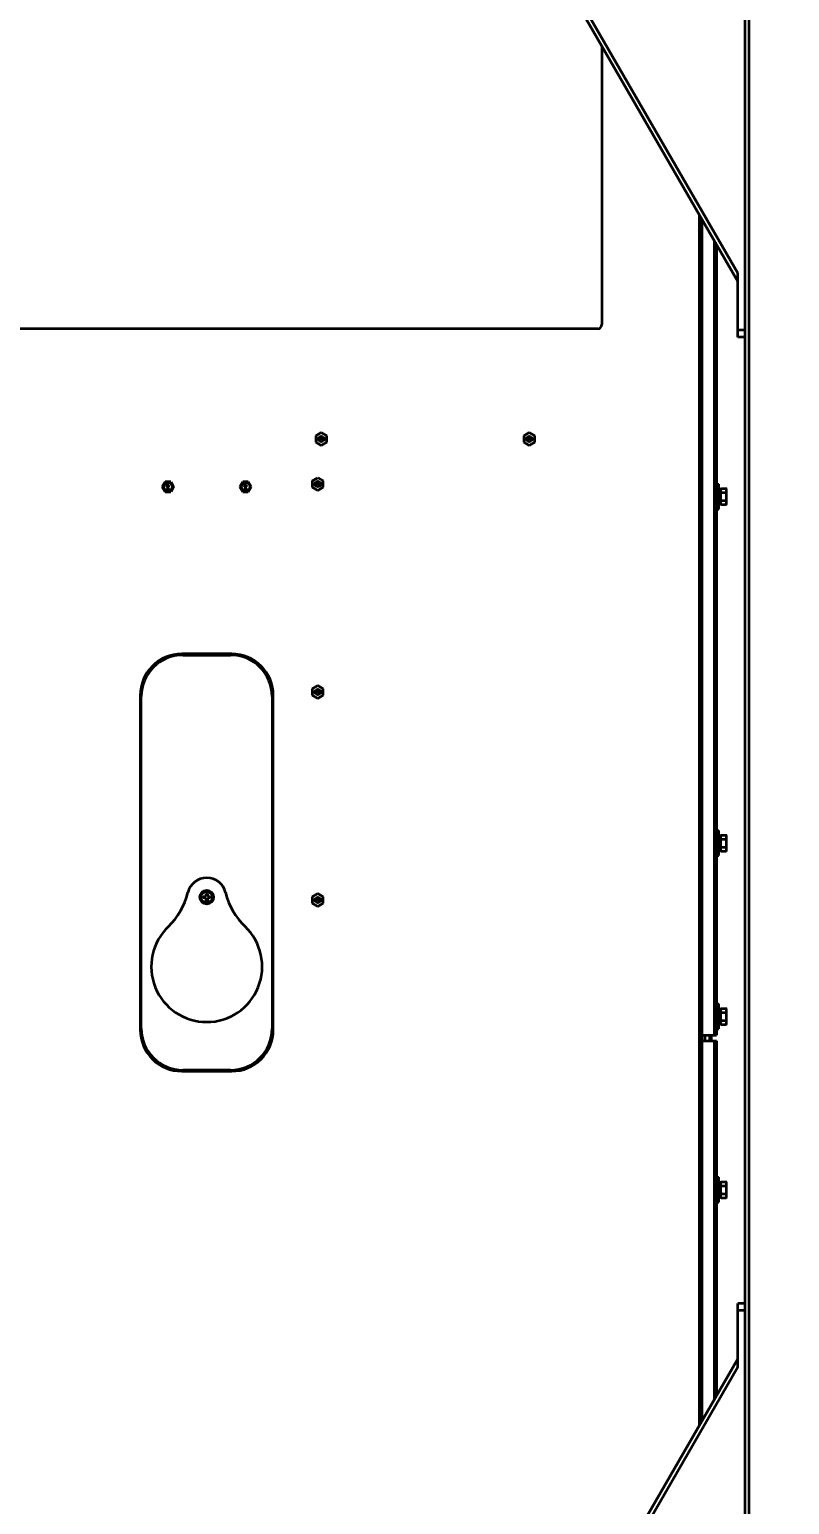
# Model space of a CAD drawing. Header units: millimetres. Extents: x 32496 to 166256, y 3504 to 23939.
# Drawn here: x 151096 to 151645, y 13001 to 14065 of the extents above; entities that cross this region are included whole.
import ezdxf

# ---------------------------------------------------------------- set-up
doc = ezdxf.new("R2010")
doc.units = ezdxf.units.MM
doc.header["$PDSIZE"] = -5
doc.layers.get('0').update_dxf_attribs({"lineweight": 35})
doc.layers.get('Defpoints').update_dxf_attribs({"lineweight": 18})
doc.layers.add('THICK', color=7, linetype='Continuous', lineweight=0)
doc.styles.add('TH_GBDIM', font='仿宋_GB2312.ttf', dxfattribs={"width": 0.8})
doc.dimstyles.new('TH_GBDIM', dxfattribs={"dimscale": 42, "dimtxt": 3, "dimasz": 3, "dimexe": 1.2, "dimexo": 0, "dimgap": 1, "dimtad": 1, "dimdec": 1, "dimdsep": 46, "dimtxsty": 'TH_GBDIM', "dimcen": 2.5, "dimdle": 252, "dimclrd": 4, "dimclre": 4, "dimclrt": 3, "dimadec": 0, "dimazin": 2, "dimtfac": 0.714286, "dimtdec": 1, "dimtmove": 0, "dimatfit": 3, "dimfxl": 1, "dimtolj": 1, "dimarcsym": 0})

# ---------------------------------------------------------------- blocks, each defined once
blk = doc.blocks.new('*D5866')
at = {"layer": 'Defpoints', "color": 0}
for p in [(146504.2, 13263.4), (152827.2, 12081.4), (152827.2, 11822.6)]:
    blk.add_point(p, dxfattribs=at)
at = {"layer": 'THICK', "color": 4, "linetype": 'Continuous', "lineweight": -2}
for p, q in [((146504.2, 13263.4), (146504.2, 11792.6)), ((152827.2, 12081.4), (152827.2, 11792.6)), ((146579.2, 11822.6), (152752.2, 11822.6))]:
    blk.add_line(p, q, dxfattribs=at)
at = {"layer": 'THICK', "color": 4}
for points in [[(146579.2, 11835.1), (146579.2, 11810.1), (146504.2, 11822.6)], [(152752.2, 11810.1), (152752.2, 11835.1), (152827.2, 11822.6)]]:
    blk.add_solid(points, dxfattribs=at)
at = {"layer": 'THICK', "color": 3, "lineweight": -3, "insert": (149665.7, 11885.3), "char_height": 75, "attachment_point": 5, "style": 'TH_GBDIM'}
blk.add_mtext('\\A1;About {\\A1;6323}', dxfattribs=at)
blk = doc.blocks.new('8-1250')
at = {"linetype": 'Continuous'}
for p, q in [((3010.9, -33023.3), (2510.9, -32157.3)), ((3010.9, -33017.3), (2514.3, -32157.3)), ((3018.9, -32152.3), (3018.9, -34671.3)), ((3015.9, -32783.3), (3015.9, -33063.3)), ((2912.9, -32853.6), (2912.9, -33054.3)), ((2983.2, -33848.2), (2983.2, -32975.3)), ((2984.9, -32978.3), (2984.9, -33845.3)), ((2994.2, -33566.8), (2994.2, -32994.4)), ((2995.6, -32996.8), (2995.6, -33175.7)), ((3010.9, -33063.3), (3010.9, -33017.3)), ((2909.9, -33057.3), (2345.9, -33057.3)), ((3015.9, -33058.3), (3010.9, -33058.3)), ((3015.9, -33063.3), (3010.9, -33063.3)), ((3015.9, -33063.3), (3015.9, -33760.3)), ((2706.5, -33134.5), (2710.5, -33132.2)), ((2706.5, -33134.5), (2706.5, -33139.1)), ((2710.5, -33141.4), (2706.5, -33139.1)), ((2708.2, -33136.2), (2709.1, -33136.2)), ((2708.2, -33136.3), (2708.2, -33136.2)), ((2708.9, -33136.3), (2708.2, -33136.3)), ((2708.3, -33136.9), (2708.2, -33137)), ((2708.2, -33137), (2708.2, -33137.1)), ((2708.2, -33137.1), (2708.2, -33137.1)), ((2708.2, -33137.1), (2708.2, -33137.2)), ((2708.2, -33137.2), (2708.3, -33137.3)), ((2708.9, -33136.3), (2708.3, -33136.9)), ((2708.3, -33137.1), (2708.4, -33137)), ((2708.4, -33137.2), (2708.3, -33137.1)), ((2708.3, -33137.1), (2708.3, -33137.1)), ((2708.3, -33137.3), (2708.4, -33137.4)), ((2708.4, -33137), (2709.1, -33136.3)), ((2708.5, -33137.2), (2708.4, -33137.2)), ((2708.4, -33137.4), (2708.6, -33137.4)), ((2708.6, -33137.3), (2708.5, -33137.2)), ((2708.6, -33137.3), (2708.7, -33137.3)), ((2708.7, -33137.4), (2708.6, -33137.4)), ((2708.8, -33137.2), (2708.7, -33137.3)), ((2708.7, -33137.4), (2708.8, -33137.4)), ((2708.9, -33137.2), (2708.8, -33137.2)), ((2708.8, -33137.4), (2708.9, -33137.3)), ((2708.9, -33137.1), (2709.1, -33137.1)), ((2708.9, -33137.1), (2708.9, -33137.2)), ((2708.9, -33137.3), (2709, -33137.2)), ((2709, -33137.2), (2709.1, -33137.1)), ((2709.1, -33136.2), (2709.1, -33136.3)), ((2709.3, -33136.2), (2709.4, -33136.2)), ((2709.3, -33137.4), (2709.3, -33136.2)), ((2709.4, -33137.4), (2709.3, -33137.4)), ((2709.4, -33136.2), (2709.4, -33137.2)), ((2709.6, -33137), (2709.4, -33137.2)), ((2709.4, -33137.4), (2709.6, -33137.2)), ((2709.6, -33137), (2709.6, -33137.2)), ((2709.8, -33136.6), (2709.8, -33136.6)), ((2709.8, -33136.6), (2709.9, -33136.8)), ((2709.9, -33136.8), (2709.8, -33136.6)), ((2709.9, -33136.8), (2709.8, -33137)), ((2709.8, -33137), (2709.9, -33136.9)), ((2709.8, -33137), (2709.8, -33137)), ((2709.9, -33136.6), (2710, -33136.6)), ((2709.9, -33136.8), (2709.9, -33136.6)), ((2709.9, -33137), (2709.9, -33136.9)), ((2710, -33137), (2709.9, -33137)), ((2710.1, -33136.6), (2710, -33136.8)), ((2710, -33136.8), (2710.1, -33136.6)), ((2710, -33136.6), (2710, -33136.8)), ((2710.1, -33137), (2710, -33136.8)), ((2710, -33136.9), (2710.1, -33137)), ((2710, -33136.9), (2710, -33137)), ((2710.1, -33136.6), (2710.1, -33136.6)), ((2710.1, -33137), (2710.1, -33137)), ((2710.3, -33136.5), (2710.6, -33136.5)), ((2710.3, -33136.7), (2710.3, -33136.5)), ((2710.6, -33136.7), (2710.3, -33136.7)), ((2710.5, -33132.2), (2714.5, -33134.5)), ((2714.5, -33139.1), (2710.5, -33141.4)), ((2710.6, -33136.2), (2710.7, -33136.2)), ((2710.6, -33136.5), (2710.6, -33136.2)), ((2710.6, -33137.4), (2710.6, -33136.7)), ((2710.7, -33137.4), (2710.6, -33137.4)), ((2710.7, -33136.2), (2710.7, -33136.5)), ((2710.7, -33136.5), (2711.3, -33136.5)), ((2711.2, -33136.7), (2710.7, -33136.7)), ((2710.7, -33137.4), (2711.3, -33136.7)), ((2711.2, -33136.7), (2710.7, -33137.2)), ((2710.7, -33136.7), (2710.7, -33137.2)), ((2711.3, -33136.5), (2711.3, -33136.7)), ((2711.5, -33136.2), (2711.7, -33136.2)), ((2711.5, -33137.4), (2711.5, -33136.2)), ((2711.8, -33137.4), (2711.5, -33137.4)), ((2712, -33136.2), (2711.7, -33137.1)), ((2711.7, -33136.2), (2711.7, -33137.1)), ((2711.8, -33137.4), (2712.1, -33136.3)), ((2712, -33136.2), (2712.2, -33136.2)), ((2712.1, -33136.3), (2712.5, -33137.4)), ((2712.6, -33137.1), (2712.2, -33136.2)), ((2712.7, -33137.4), (2712.5, -33137.4)), ((2712.6, -33136.2), (2712.7, -33136.2)), ((2712.6, -33137.1), (2712.6, -33136.2)), ((2712.7, -33136.2), (2712.7, -33137.4)), ((2714.5, -33139.1), (2714.5, -33134.5)), ((2856.5, -33134.5), (2860.5, -33132.2)), ((2856.5, -33134.5), (2856.5, -33139.1)), ((2860.5, -33141.4), (2856.5, -33139.1)), ((2858.2, -33136.2), (2859.1, -33136.2)), ((2858.2, -33136.3), (2858.2, -33136.2)), ((2858.9, -33136.3), (2858.2, -33136.3)), ((2858.3, -33136.9), (2858.2, -33137)), ((2858.2, -33137), (2858.2, -33137.1)), ((2858.2, -33137.1), (2858.2, -33137.1)), ((2858.2, -33137.1), (2858.2, -33137.2)), ((2858.2, -33137.2), (2858.3, -33137.3)), ((2858.9, -33136.3), (2858.3, -33136.9)), ((2858.3, -33137.1), (2858.4, -33137)), ((2858.4, -33137.2), (2858.3, -33137.1)), ((2858.3, -33137.1), (2858.3, -33137.1)), ((2858.3, -33137.3), (2858.4, -33137.4)), ((2858.4, -33137), (2859.1, -33136.3)), ((2858.5, -33137.2), (2858.4, -33137.2)), ((2858.4, -33137.4), (2858.6, -33137.4)), ((2858.6, -33137.3), (2858.5, -33137.2)), ((2858.6, -33137.3), (2858.7, -33137.3)), ((2858.7, -33137.4), (2858.6, -33137.4)), ((2858.8, -33137.2), (2858.7, -33137.3)), ((2858.7, -33137.4), (2858.8, -33137.4)), ((2858.9, -33137.2), (2858.8, -33137.2)), ((2858.8, -33137.4), (2858.9, -33137.3)), ((2858.9, -33137.1), (2859.1, -33137.1)), ((2858.9, -33137.1), (2858.9, -33137.2)), ((2858.9, -33137.3), (2859, -33137.2)), ((2859, -33137.2), (2859.1, -33137.1)), ((2859.1, -33136.2), (2859.1, -33136.3)), ((2859.3, -33136.2), (2859.4, -33136.2)), ((2859.3, -33137.4), (2859.3, -33136.2)), ((2859.4, -33137.4), (2859.3, -33137.4)), ((2859.4, -33136.2), (2859.4, -33137.2)), ((2859.6, -33137), (2859.4, -33137.2)), ((2859.4, -33137.4), (2859.6, -33137.2)), ((2859.6, -33137), (2859.6, -33137.2)), ((2859.8, -33136.6), (2859.8, -33136.6)), ((2859.8, -33136.6), (2859.9, -33136.8)), ((2859.9, -33136.8), (2859.8, -33136.6)), ((2859.9, -33136.8), (2859.8, -33137)), ((2859.8, -33137), (2859.9, -33136.9)), ((2859.8, -33137), (2859.8, -33137)), ((2859.9, -33136.6), (2860, -33136.6)), ((2859.9, -33136.8), (2859.9, -33136.6)), ((2859.9, -33137), (2859.9, -33136.9)), ((2860, -33137), (2859.9, -33137)), ((2860.1, -33136.6), (2860, -33136.8)), ((2860, -33136.8), (2860.1, -33136.6)), ((2860, -33136.6), (2860, -33136.8)), ((2860.1, -33137), (2860, -33136.8)), ((2860, -33136.9), (2860.1, -33137)), ((2860, -33136.9), (2860, -33137)), ((2860.1, -33136.6), (2860.1, -33136.6)), ((2860.1, -33137), (2860.1, -33137)), ((2860.3, -33136.5), (2860.6, -33136.5)), ((2860.3, -33136.7), (2860.3, -33136.5)), ((2860.6, -33136.7), (2860.3, -33136.7)), ((2860.5, -33132.2), (2864.5, -33134.5)), ((2864.5, -33139.1), (2860.5, -33141.4)), ((2860.6, -33136.2), (2860.7, -33136.2)), ((2860.6, -33136.5), (2860.6, -33136.2)), ((2860.6, -33137.4), (2860.6, -33136.7)), ((2860.7, -33137.4), (2860.6, -33137.4)), ((2860.7, -33136.2), (2860.7, -33136.5)), ((2860.7, -33136.5), (2861.3, -33136.5)), ((2861.2, -33136.7), (2860.7, -33136.7)), ((2860.7, -33137.4), (2861.3, -33136.7)), ((2861.2, -33136.7), (2860.7, -33137.2)), ((2860.7, -33136.7), (2860.7, -33137.2)), ((2861.3, -33136.5), (2861.3, -33136.7)), ((2861.5, -33136.2), (2861.7, -33136.2)), ((2861.5, -33137.4), (2861.5, -33136.2)), ((2861.8, -33137.4), (2861.5, -33137.4)), ((2862, -33136.2), (2861.7, -33137.1)), ((2861.7, -33136.2), (2861.7, -33137.1)), ((2861.8, -33137.4), (2862.1, -33136.3)), ((2862, -33136.2), (2862.2, -33136.2)), ((2862.1, -33136.3), (2862.5, -33137.4)), ((2862.6, -33137.1), (2862.2, -33136.2)), ((2862.7, -33137.4), (2862.5, -33137.4)), ((2862.6, -33136.2), (2862.7, -33136.2)), ((2862.6, -33137.1), (2862.6, -33136.2)), ((2862.7, -33136.2), (2862.7, -33137.4)), ((2864.5, -33139.1), (2864.5, -33134.5)), ((2595.8, -33171.3), (2597.9, -33167.8)), ((2597.9, -33174.8), (2595.8, -33171.3)), ((2601.9, -33167.8), (2597.9, -33167.8)), ((2599.2, -33169.1), (2600.5, -33169.1)), ((2599.2, -33169.3), (2599.2, -33169.1)), ((2600.2, -33169.3), (2599.2, -33169.3)), ((2600.2, -33169.3), (2599.2, -33169.6)), ((2599.2, -33169.8), (2599.2, -33169.6)), ((2599.2, -33169.8), (2600.2, -33170.2)), ((2599.2, -33170.2), (2600.2, -33170.2)), ((2599.2, -33170.4), (2599.2, -33170.2)), ((2600.5, -33170.4), (2599.2, -33170.4)), ((2599.3, -33170.8), (2599.2, -33170.9)), ((2599.2, -33170.9), (2599.2, -33171)), ((2599.2, -33171.2), (2599.2, -33171)), ((2599.2, -33171.2), (2599.2, -33171.3)), ((2599.2, -33171.3), (2599.3, -33171.4)), ((2599.4, -33170.7), (2599.3, -33170.8)), ((2599.3, -33171.4), (2599.4, -33171.5)), ((2599.4, -33169.7), (2600.5, -33169.3)), ((2600.5, -33170.1), (2599.4, -33169.7)), ((2599.6, -33170.6), (2599.4, -33170.7)), ((2599.4, -33170.8), (2599.5, -33170.8)), ((2599.4, -33170.9), (2599.4, -33170.8)), ((2599.4, -33171), (2599.4, -33170.9)), ((2599.4, -33171), (2599.4, -33171.2)), ((2599.4, -33171.3), (2599.4, -33171.2)), ((2599.4, -33171.4), (2599.4, -33171.3)), ((2599.5, -33171.4), (2599.4, -33171.4)), ((2599.4, -33171.5), (2599.6, -33171.6)), ((2599.5, -33170.8), (2599.6, -33170.8)), ((2599.6, -33171.4), (2599.5, -33171.4)), ((2599.8, -33170.6), (2599.6, -33170.6)), ((2599.7, -33170.8), (2599.6, -33170.8)), ((2599.6, -33171.4), (2599.7, -33171.4)), ((2599.7, -33171.6), (2599.6, -33171.6)), ((2599.7, -33170.8), (2599.8, -33170.8)), ((2599.8, -33171.4), (2599.7, -33171.4)), ((2599.7, -33171.6), (2599.9, -33171.5)), ((2599.8, -33170.6), (2600, -33170.6)), ((2599.8, -33170.8), (2599.8, -33170.8)), ((2599.8, -33170.8), (2599.9, -33170.9)), ((2599.9, -33171.3), (2599.8, -33171.4)), ((2599.8, -33171.4), (2599.8, -33171.4)), ((2600, -33170.7), (2599.9, -33170.7)), ((2600, -33170.9), (2599.9, -33170.7)), ((2599.9, -33170.9), (2599.9, -33171)), ((2599.9, -33171.2), (2599.9, -33171)), ((2599.9, -33171.2), (2599.9, -33171.3)), ((2599.9, -33171.4), (2600, -33171.3)), ((2599.9, -33171.5), (2599.9, -33171.4)), ((2600.2, -33170.6), (2600, -33170.6)), ((2600, -33170.7), (2600.1, -33170.8)), ((2600.1, -33171), (2600, -33170.9)), ((2600, -33171.3), (2600.1, -33171.2)), ((2600.1, -33170.8), (2600.2, -33170.8)), ((2600.1, -33171), (2600.1, -33171.2)), ((2600.3, -33170.7), (2600.2, -33170.6)), ((2600.2, -33170.8), (2600.3, -33170.8)), ((2600.3, -33171.3), (2600.2, -33171.4)), ((2600.2, -33171.5), (2600.2, -33171.4)), ((2600.2, -33171.5), (2600.3, -33171.5)), ((2600.4, -33170.8), (2600.3, -33170.7)), ((2600.3, -33170.8), (2600.4, -33170.9)), ((2600.4, -33171.3), (2600.3, -33171.3)), ((2600.3, -33171.5), (2600.4, -33171.4)), ((2600.5, -33170.9), (2600.4, -33170.8)), ((2600.4, -33170.9), (2600.4, -33171)), ((2600.4, -33171.2), (2600.4, -33171)), ((2600.4, -33171.2), (2600.4, -33171.3)), ((2600.4, -33171.4), (2600.5, -33171.3)), ((2600.5, -33169.1), (2600.5, -33169.3)), ((2600.5, -33170.1), (2600.5, -33170.4)), ((2600.5, -33171), (2600.5, -33170.9)), ((2600.5, -33171), (2600.5, -33171.1)), ((2600.5, -33171.3), (2600.5, -33171.1)), ((2601.9, -33167.8), (2603.9, -33171.3)), ((2603.9, -33171.3), (2601.9, -33174.8)), ((2651.8, -33171.3), (2653.9, -33167.8)), ((2653.9, -33174.8), (2651.8, -33171.3)), ((2657.9, -33167.8), (2653.9, -33167.8)), ((2655.2, -33169.1), (2656.5, -33169.1)), ((2655.2, -33169.3), (2655.2, -33169.1)), ((2656.2, -33169.3), (2655.2, -33169.3)), ((2656.2, -33169.3), (2655.2, -33169.6)), ((2655.2, -33169.8), (2655.2, -33169.6)), ((2655.2, -33169.8), (2656.2, -33170.2)), ((2655.2, -33170.2), (2656.2, -33170.2)), ((2655.2, -33170.4), (2655.2, -33170.2)), ((2656.5, -33170.4), (2655.2, -33170.4)), ((2655.3, -33170.8), (2655.2, -33170.9)), ((2655.2, -33170.9), (2655.2, -33171)), ((2655.2, -33171.2), (2655.2, -33171)), ((2655.2, -33171.2), (2655.2, -33171.3)), ((2655.2, -33171.3), (2655.3, -33171.4)), ((2655.4, -33170.7), (2655.3, -33170.8)), ((2655.3, -33171.4), (2655.4, -33171.5)), ((2655.4, -33169.7), (2656.5, -33169.3)), ((2656.5, -33170.1), (2655.4, -33169.7)), ((2655.6, -33170.6), (2655.4, -33170.7)), ((2655.4, -33170.8), (2655.5, -33170.8)), ((2655.4, -33170.9), (2655.4, -33170.8)), ((2655.4, -33171), (2655.4, -33170.9)), ((2655.4, -33171), (2655.4, -33171.2)), ((2655.4, -33171.3), (2655.4, -33171.2)), ((2655.4, -33171.4), (2655.4, -33171.3)), ((2655.5, -33171.4), (2655.4, -33171.4)), ((2655.4, -33171.5), (2655.6, -33171.6)), ((2655.5, -33170.8), (2655.6, -33170.8)), ((2655.6, -33171.4), (2655.5, -33171.4)), ((2655.8, -33170.6), (2655.6, -33170.6)), ((2655.7, -33170.8), (2655.6, -33170.8)), ((2655.6, -33171.4), (2655.7, -33171.4)), ((2655.7, -33171.6), (2655.6, -33171.6)), ((2655.7, -33170.8), (2655.8, -33170.8)), ((2655.8, -33171.4), (2655.7, -33171.4)), ((2655.7, -33171.6), (2655.9, -33171.5)), ((2655.8, -33170.6), (2656, -33170.6)), ((2655.8, -33170.8), (2655.8, -33170.8)), ((2655.8, -33170.8), (2655.9, -33170.9)), ((2655.9, -33171.3), (2655.8, -33171.4)), ((2655.8, -33171.4), (2655.8, -33171.4)), ((2656, -33170.7), (2655.9, -33170.7)), ((2656, -33170.9), (2655.9, -33170.7)), ((2655.9, -33170.9), (2655.9, -33171)), ((2655.9, -33171.2), (2655.9, -33171)), ((2655.9, -33171.2), (2655.9, -33171.3)), ((2655.9, -33171.4), (2656, -33171.3)), ((2655.9, -33171.5), (2655.9, -33171.4)), ((2656.2, -33170.6), (2656, -33170.6)), ((2656, -33170.7), (2656.1, -33170.8)), ((2656.1, -33171), (2656, -33170.9)), ((2656, -33171.3), (2656.1, -33171.2)), ((2656.1, -33170.8), (2656.2, -33170.8)), ((2656.1, -33171), (2656.1, -33171.2)), ((2656.3, -33170.7), (2656.2, -33170.6)), ((2656.2, -33170.8), (2656.3, -33170.8)), ((2656.3, -33171.3), (2656.2, -33171.4)), ((2656.2, -33171.5), (2656.2, -33171.4)), ((2656.2, -33171.5), (2656.3, -33171.5)), ((2656.4, -33170.8), (2656.3, -33170.7)), ((2656.3, -33170.8), (2656.4, -33170.9)), ((2656.4, -33171.3), (2656.3, -33171.3)), ((2656.3, -33171.5), (2656.4, -33171.4)), ((2656.5, -33170.9), (2656.4, -33170.8)), ((2656.4, -33170.9), (2656.4, -33171)), ((2656.4, -33171.2), (2656.4, -33171)), ((2656.4, -33171.2), (2656.4, -33171.3)), ((2656.4, -33171.4), (2656.5, -33171.3)), ((2656.5, -33169.1), (2656.5, -33169.3)), ((2656.5, -33170.1), (2656.5, -33170.4)), ((2656.5, -33171), (2656.5, -33170.9)), ((2656.5, -33171), (2656.5, -33171.1)), ((2656.5, -33171.3), (2656.5, -33171.1)), ((2657.9, -33167.8), (2659.9, -33171.3)), ((2659.9, -33171.3), (2657.9, -33174.8)), ((2704, -33167), (2708, -33164.7)), ((2704, -33167), (2704, -33171.6)), ((2708, -33173.9), (2704, -33171.6)), ((2705.7, -33168.7), (2706.6, -33168.7)), ((2705.7, -33168.8), (2705.7, -33168.7)), ((2706.4, -33168.8), (2705.7, -33168.8)), ((2705.8, -33169.4), (2705.7, -33169.5)), ((2705.7, -33169.5), (2705.7, -33169.6)), ((2705.7, -33169.6), (2705.7, -33169.6)), ((2705.7, -33169.6), (2705.7, -33169.7)), ((2705.7, -33169.7), (2705.8, -33169.8)), ((2706.4, -33168.8), (2705.8, -33169.4)), ((2705.8, -33169.6), (2705.9, -33169.5)), ((2705.9, -33169.7), (2705.8, -33169.6)), ((2705.8, -33169.6), (2705.8, -33169.6)), ((2705.8, -33169.8), (2705.9, -33169.9)), ((2705.9, -33169.5), (2706.6, -33168.8)), ((2706, -33169.7), (2705.9, -33169.7)), ((2705.9, -33169.9), (2706.1, -33169.9)), ((2706.1, -33169.8), (2706, -33169.7)), ((2706.1, -33169.8), (2706.2, -33169.8)), ((2706.2, -33169.9), (2706.1, -33169.9)), ((2706.3, -33169.7), (2706.2, -33169.8)), ((2706.2, -33169.9), (2706.3, -33169.9)), ((2706.4, -33169.7), (2706.3, -33169.7)), ((2706.3, -33169.9), (2706.4, -33169.8)), ((2706.4, -33169.6), (2706.6, -33169.6)), ((2706.4, -33169.6), (2706.4, -33169.7)), ((2706.4, -33169.8), (2706.5, -33169.7)), ((2706.5, -33169.7), (2706.6, -33169.6)), ((2706.6, -33168.7), (2706.6, -33168.8)), ((2706.8, -33168.7), (2706.9, -33168.7)), ((2706.8, -33169.9), (2706.8, -33168.7)), ((2706.9, -33169.9), (2706.8, -33169.9)), ((2706.9, -33168.7), (2706.9, -33169.7)), ((2707.1, -33169.5), (2706.9, -33169.7)), ((2706.9, -33169.9), (2707.1, -33169.7)), ((2707.1, -33169.5), (2707.1, -33169.7)), ((2707.3, -33169.1), (2707.3, -33169.1)), ((2707.3, -33169.1), (2707.4, -33169.3)), ((2707.4, -33169.3), (2707.3, -33169.1)), ((2707.4, -33169.3), (2707.3, -33169.5)), ((2707.3, -33169.5), (2707.4, -33169.4)), ((2707.3, -33169.5), (2707.3, -33169.5)), ((2707.4, -33169.1), (2707.5, -33169.1)), ((2707.4, -33169.3), (2707.4, -33169.1)), ((2707.4, -33169.5), (2707.4, -33169.4)), ((2707.5, -33169.5), (2707.4, -33169.5)), ((2707.6, -33169.1), (2707.5, -33169.3)), ((2707.5, -33169.3), (2707.6, -33169.1)), ((2707.5, -33169.1), (2707.5, -33169.3)), ((2707.6, -33169.5), (2707.5, -33169.3)), ((2707.5, -33169.4), (2707.6, -33169.5)), ((2707.5, -33169.4), (2707.5, -33169.5)), ((2707.6, -33169.1), (2707.6, -33169.1)), ((2707.6, -33169.5), (2707.6, -33169.5)), ((2707.8, -33169), (2708.1, -33169)), ((2707.8, -33169.2), (2707.8, -33169)), ((2708.1, -33169.2), (2707.8, -33169.2)), ((2708, -33164.7), (2712, -33167)), ((2712, -33171.6), (2708, -33173.9)), ((2708.1, -33168.7), (2708.2, -33168.7)), ((2708.1, -33169), (2708.1, -33168.7)), ((2708.1, -33169.9), (2708.1, -33169.2)), ((2708.2, -33169.9), (2708.1, -33169.9)), ((2708.2, -33168.7), (2708.2, -33169)), ((2708.2, -33169), (2708.8, -33169)), ((2708.7, -33169.2), (2708.2, -33169.2)), ((2708.2, -33169.9), (2708.8, -33169.2)), ((2708.7, -33169.2), (2708.2, -33169.7)), ((2708.2, -33169.2), (2708.2, -33169.7)), ((2708.8, -33169), (2708.8, -33169.2)), ((2709, -33168.7), (2709.2, -33168.7)), ((2709, -33169.9), (2709, -33168.7)), ((2709.3, -33169.9), (2709, -33169.9)), ((2709.5, -33168.7), (2709.2, -33169.6)), ((2709.2, -33168.7), (2709.2, -33169.6)), ((2709.3, -33169.9), (2709.6, -33168.8)), ((2709.5, -33168.7), (2709.7, -33168.7)), ((2709.6, -33168.8), (2710, -33169.9)), ((2710.1, -33169.6), (2709.7, -33168.7)), ((2710.2, -33169.9), (2710, -33169.9)), ((2710.1, -33168.7), (2710.2, -33168.7)), ((2710.1, -33169.6), (2710.1, -33168.7)), ((2710.2, -33168.7), (2710.2, -33169.9)), ((2712, -33171.6), (2712, -33167)), ((2995.6, -33169.3), (2997.2, -33169.3)), ((2997.2, -33187.3), (2997.2, -33169.3)), ((2597.9, -33174.8), (2601.9, -33174.8)), ((2599.2, -33172.6), (2600.3, -33172.6)), ((2599.2, -33172.7), (2599.2, -33172.6)), ((2600.5, -33172.7), (2599.2, -33172.7)), ((2599.2, -33172.9), (2599.4, -33172.9)), ((2599.2, -33173.9), (2599.2, -33172.9)), ((2599.4, -33173.9), (2599.2, -33173.9)), ((2600.1, -33173.7), (2599.4, -33172.9)), ((2599.4, -33173.2), (2600, -33173.8)), ((2599.4, -33173.2), (2599.4, -33173.9)), ((2599.8, -33172), (2599.6, -33172)), ((2599.6, -33172), (2599.8, -33172)), ((2599.6, -33172), (2599.6, -33172)), ((2599.7, -33171.8), (2599.7, -33171.8)), ((2599.7, -33171.8), (2599.8, -33172)), ((2599.9, -33172), (2599.7, -33171.8)), ((2599.8, -33172), (2599.7, -33172.1)), ((2599.7, -33172.2), (2599.9, -33172)), ((2599.7, -33172.1), (2599.7, -33172.2)), ((2600.1, -33171.8), (2599.9, -33172)), ((2599.9, -33172), (2600.1, -33171.8)), ((2600.1, -33172), (2599.9, -33172)), ((2599.9, -33172), (2600.1, -33172)), ((2599.9, -33172), (2600.1, -33172.2)), ((2600.1, -33172.1), (2599.9, -33172)), ((2600, -33173.8), (2600.1, -33173.9)), ((2600.1, -33171.8), (2600.1, -33171.8)), ((2600.1, -33172), (2600.1, -33172)), ((2600.1, -33172.2), (2600.1, -33172.1)), ((2600.1, -33172.4), (2600.3, -33172.4)), ((2600.1, -33172.4), (2600.3, -33172.6)), ((2600.2, -33173.7), (2600.1, -33173.7)), ((2600.1, -33173.9), (2600.2, -33173.9)), ((2600.3, -33173), (2600.2, -33173)), ((2600.2, -33173.1), (2600.2, -33173)), ((2600.2, -33173.1), (2600.3, -33173.2)), ((2600.2, -33173.7), (2600.2, -33173.7)), ((2600.3, -33173.7), (2600.2, -33173.7)), ((2600.2, -33173.9), (2600.3, -33173.9)), ((2600.2, -33173.9), (2600.2, -33173.9)), ((2600.5, -33172.6), (2600.3, -33172.4)), ((2600.4, -33173.1), (2600.3, -33173)), ((2600.3, -33173.2), (2600.4, -33173.2)), ((2600.4, -33173.6), (2600.3, -33173.7)), ((2600.3, -33173.9), (2600.4, -33173.8)), ((2600.5, -33173.2), (2600.4, -33173.1)), ((2600.4, -33173.2), (2600.4, -33173.4)), ((2600.4, -33173.5), (2600.4, -33173.4)), ((2600.4, -33173.5), (2600.4, -33173.6)), ((2600.4, -33173.8), (2600.5, -33173.7)), ((2600.5, -33172.6), (2600.5, -33172.7)), ((2600.5, -33173.4), (2600.5, -33173.2)), ((2600.5, -33173.4), (2600.5, -33173.5)), ((2600.5, -33173.7), (2600.5, -33173.5)), ((2653.9, -33174.8), (2657.9, -33174.8)), ((2655.2, -33172.6), (2656.3, -33172.6)), ((2655.2, -33172.7), (2655.2, -33172.6)), ((2656.5, -33172.7), (2655.2, -33172.7)), ((2655.2, -33172.9), (2655.4, -33172.9)), ((2655.2, -33173.9), (2655.2, -33172.9)), ((2655.4, -33173.9), (2655.2, -33173.9)), ((2656.1, -33173.7), (2655.4, -33172.9)), ((2655.4, -33173.2), (2656, -33173.8)), ((2655.4, -33173.2), (2655.4, -33173.9)), ((2655.8, -33172), (2655.6, -33172)), ((2655.6, -33172), (2655.8, -33172)), ((2655.6, -33172), (2655.6, -33172)), ((2655.7, -33171.8), (2655.7, -33171.8)), ((2655.7, -33171.8), (2655.8, -33172)), ((2655.9, -33172), (2655.7, -33171.8)), ((2655.8, -33172), (2655.7, -33172.1)), ((2655.7, -33172.2), (2655.9, -33172)), ((2655.7, -33172.1), (2655.7, -33172.2)), ((2656.1, -33171.8), (2655.9, -33172)), ((2655.9, -33172), (2656.1, -33171.8)), ((2656.1, -33172), (2655.9, -33172)), ((2655.9, -33172), (2656.1, -33172)), ((2655.9, -33172), (2656.1, -33172.2)), ((2656.1, -33172.1), (2655.9, -33172)), ((2656, -33173.8), (2656.1, -33173.9)), ((2656.1, -33171.8), (2656.1, -33171.8)), ((2656.1, -33172), (2656.1, -33172)), ((2656.1, -33172.2), (2656.1, -33172.1)), ((2656.1, -33172.4), (2656.3, -33172.4)), ((2656.1, -33172.4), (2656.3, -33172.6)), ((2656.2, -33173.7), (2656.1, -33173.7)), ((2656.1, -33173.9), (2656.2, -33173.9)), ((2656.3, -33173), (2656.2, -33173)), ((2656.2, -33173.1), (2656.2, -33173)), ((2656.2, -33173.1), (2656.3, -33173.2)), ((2656.2, -33173.7), (2656.2, -33173.7)), ((2656.3, -33173.7), (2656.2, -33173.7)), ((2656.2, -33173.9), (2656.3, -33173.9)), ((2656.2, -33173.9), (2656.2, -33173.9)), ((2656.5, -33172.6), (2656.3, -33172.4)), ((2656.4, -33173.1), (2656.3, -33173)), ((2656.3, -33173.2), (2656.4, -33173.2)), ((2656.4, -33173.6), (2656.3, -33173.7)), ((2656.3, -33173.9), (2656.4, -33173.8)), ((2656.5, -33173.2), (2656.4, -33173.1)), ((2656.4, -33173.2), (2656.4, -33173.4)), ((2656.4, -33173.5), (2656.4, -33173.4)), ((2656.4, -33173.5), (2656.4, -33173.6)), ((2656.4, -33173.8), (2656.5, -33173.7)), ((2656.5, -33172.6), (2656.5, -33172.7)), ((2656.5, -33173.4), (2656.5, -33173.2)), ((2656.5, -33173.4), (2656.5, -33173.5)), ((2656.5, -33173.7), (2656.5, -33173.5)), ((2995.6, -33175.7), (2995.6, -33180.9)), ((2995.6, -33180.9), (2995.6, -33425.7)), ((2997.2, -33172.9), (2998.8, -33172.9)), ((2998.8, -33172.8), (2999.1, -33172.5)), ((2998.8, -33183.8), (2998.8, -33172.8)), ((2999.1, -33172.5), (3002.5, -33172.5)), ((2999.1, -33175.4), (3002.5, -33175.4)), ((2999.1, -33181.2), (3002.5, -33181.2)), ((3002.8, -33172.8), (3002.5, -33172.5)), ((3002.8, -33183.8), (3002.8, -33172.8)), ((2995.6, -33187.3), (2997.2, -33187.3)), ((2997.2, -33183.6), (2998.8, -33183.6)), ((2998.8, -33183.8), (2999.1, -33184.1)), ((2999.1, -33184.1), (3002.5, -33184.1)), ((3002.8, -33183.8), (3002.5, -33184.1)), ((2645.9, -33291.8), (2609.9, -33291.8)), ((2610.7, -33292.6), (2645.1, -33292.6)), ((2704, -33317), (2708, -33314.7)), ((2704, -33317), (2704, -33321.6)), ((2705.7, -33318.7), (2706.6, -33318.7)), ((2705.7, -33318.8), (2705.7, -33318.7)), ((2706.4, -33318.8), (2705.7, -33318.8)), ((2705.8, -33319.4), (2705.7, -33319.5)), ((2705.7, -33319.5), (2705.7, -33319.6)), ((2705.7, -33319.6), (2705.7, -33319.6)), ((2705.7, -33319.6), (2705.7, -33319.7)), ((2705.7, -33319.7), (2705.8, -33319.8)), ((2706.4, -33318.8), (2705.8, -33319.4)), ((2705.8, -33319.6), (2705.9, -33319.5)), ((2705.9, -33319.7), (2705.8, -33319.6)), ((2705.8, -33319.6), (2705.8, -33319.6)), ((2705.8, -33319.8), (2705.9, -33319.9)), ((2705.9, -33319.5), (2706.6, -33318.8)), ((2706, -33319.7), (2705.9, -33319.7)), ((2705.9, -33319.9), (2706.1, -33319.9)), ((2706.1, -33319.8), (2706, -33319.7)), ((2706.1, -33319.8), (2706.2, -33319.8)), ((2706.2, -33319.9), (2706.1, -33319.9)), ((2706.3, -33319.7), (2706.2, -33319.8)), ((2706.2, -33319.9), (2706.3, -33319.9)), ((2706.4, -33319.7), (2706.3, -33319.7)), ((2706.3, -33319.9), (2706.4, -33319.8)), ((2706.4, -33319.6), (2706.6, -33319.6)), ((2706.4, -33319.6), (2706.4, -33319.7)), ((2706.4, -33319.8), (2706.5, -33319.7)), ((2706.5, -33319.7), (2706.6, -33319.6)), ((2706.6, -33318.7), (2706.6, -33318.8)), ((2706.8, -33318.7), (2706.9, -33318.7)), ((2706.8, -33319.9), (2706.8, -33318.7)), ((2706.9, -33319.9), (2706.8, -33319.9)), ((2706.9, -33318.7), (2706.9, -33319.7)), ((2707.1, -33319.5), (2706.9, -33319.7)), ((2706.9, -33319.9), (2707.1, -33319.7)), ((2707.1, -33319.5), (2707.1, -33319.7)), ((2707.3, -33319.1), (2707.3, -33319.1)), ((2707.3, -33319.1), (2707.4, -33319.3)), ((2707.4, -33319.3), (2707.3, -33319.1)), ((2707.4, -33319.3), (2707.3, -33319.5)), ((2707.3, -33319.5), (2707.4, -33319.4)), ((2707.3, -33319.5), (2707.3, -33319.5)), ((2707.4, -33319.1), (2707.5, -33319.1)), ((2707.4, -33319.3), (2707.4, -33319.1)), ((2707.4, -33319.5), (2707.4, -33319.4)), ((2707.5, -33319.5), (2707.4, -33319.5)), ((2707.6, -33319.1), (2707.5, -33319.3)), ((2707.5, -33319.3), (2707.6, -33319.1)), ((2707.5, -33319.1), (2707.5, -33319.3)), ((2707.6, -33319.5), (2707.5, -33319.3)), ((2707.5, -33319.4), (2707.6, -33319.5)), ((2707.5, -33319.4), (2707.5, -33319.5)), ((2707.6, -33319.1), (2707.6, -33319.1)), ((2707.6, -33319.5), (2707.6, -33319.5)), ((2707.8, -33319), (2708.1, -33319)), ((2707.8, -33319.2), (2707.8, -33319)), ((2708.1, -33319.2), (2707.8, -33319.2)), ((2708, -33314.7), (2712, -33317)), ((2708.1, -33318.7), (2708.2, -33318.7)), ((2708.1, -33319), (2708.1, -33318.7)), ((2708.1, -33319.9), (2708.1, -33319.2)), ((2708.2, -33319.9), (2708.1, -33319.9)), ((2708.2, -33318.7), (2708.2, -33319)), ((2708.2, -33319), (2708.8, -33319)), ((2708.7, -33319.2), (2708.2, -33319.2)), ((2708.2, -33319.9), (2708.8, -33319.2)), ((2708.7, -33319.2), (2708.2, -33319.7)), ((2708.2, -33319.2), (2708.2, -33319.7)), ((2708.8, -33319), (2708.8, -33319.2)), ((2709, -33318.7), (2709.2, -33318.7)), ((2709, -33319.9), (2709, -33318.7)), ((2709.3, -33319.9), (2709, -33319.9)), ((2709.2, -33318.7), (2709.2, -33319.6)), ((2709.5, -33318.7), (2709.2, -33319.6)), ((2709.3, -33319.9), (2709.6, -33318.8)), ((2709.5, -33318.7), (2709.7, -33318.7)), ((2709.6, -33318.8), (2710, -33319.9)), ((2710.1, -33319.6), (2709.7, -33318.7)), ((2710.2, -33319.9), (2710, -33319.9)), ((2710.1, -33318.7), (2710.2, -33318.7)), ((2710.1, -33319.6), (2710.1, -33318.7)), ((2710.2, -33318.7), (2710.2, -33319.9)), ((2712, -33321.6), (2712, -33317)), ((2579.9, -33321.8), (2579.9, -33562.8)), ((2580.7, -33562), (2580.7, -33322.6)), ((2675.1, -33322.6), (2675.1, -33562)), ((2675.9, -33562.8), (2675.9, -33321.8)), ((2708, -33323.9), (2704, -33321.6)), ((2712, -33321.6), (2708, -33323.9)), ((2995.6, -33419.3), (2997.2, -33419.3)), ((2995.6, -33425.7), (2995.6, -33430.9)), ((2997.2, -33437.3), (2997.2, -33419.3)), ((2997.2, -33422.9), (2998.8, -33422.9)), ((2998.8, -33422.8), (2999.1, -33422.5)), ((2998.8, -33433.8), (2998.8, -33422.8)), ((2999.1, -33422.5), (3002.5, -33422.5)), ((2999.1, -33425.4), (3002.5, -33425.4)), ((3002.8, -33422.8), (3002.5, -33422.5)), ((3002.8, -33433.8), (3002.8, -33422.8)), ((2995.6, -33430.9), (2995.6, -33566.8)), ((2995.6, -33437.3), (2997.2, -33437.3)), ((2997.2, -33433.6), (2998.8, -33433.6)), ((2998.8, -33433.8), (2999.1, -33434.1)), ((2999.1, -33431.2), (3002.5, -33431.2)), ((2999.1, -33434.1), (3002.5, -33434.1)), ((3002.8, -33433.8), (3002.5, -33434.1)), ((2625.4, -33466.8), (2627.4, -33466.8)), ((2625.4, -33467.8), (2625.4, -33466.8)), ((2627.4, -33467.8), (2625.4, -33467.8)), ((2627.4, -33464.8), (2628.4, -33464.8)), ((2627.4, -33466.8), (2627.4, -33464.8)), ((2627.4, -33469.8), (2627.4, -33467.8)), ((2628.4, -33464.8), (2628.4, -33466.8)), ((2628.4, -33466.8), (2630.4, -33466.8)), ((2630.4, -33467.8), (2628.4, -33467.8)), ((2628.4, -33467.8), (2628.4, -33469.8)), ((2630.4, -33466.8), (2630.4, -33467.8)), ((2704, -33467), (2708, -33464.7)), ((2704, -33467), (2704, -33471.6)), ((2705.7, -33468.7), (2706.6, -33468.7)), ((2705.7, -33468.8), (2705.7, -33468.7)), ((2706.4, -33468.8), (2705.7, -33468.8)), ((2705.8, -33469.4), (2705.7, -33469.5)), ((2705.7, -33469.5), (2705.7, -33469.6)), ((2706.4, -33468.8), (2705.8, -33469.4)), ((2705.8, -33469.6), (2705.9, -33469.5)), ((2705.9, -33469.5), (2706.6, -33468.8)), ((2706.6, -33468.7), (2706.6, -33468.8)), ((2706.8, -33468.7), (2706.9, -33468.7)), ((2706.8, -33469.9), (2706.8, -33468.7)), ((2706.9, -33468.7), (2706.9, -33469.7)), ((2707.1, -33469.5), (2706.9, -33469.7)), ((2707.1, -33469.5), (2707.1, -33469.7)), ((2707.3, -33469.1), (2707.3, -33469.1)), ((2707.3, -33469.1), (2707.4, -33469.3)), ((2707.4, -33469.3), (2707.3, -33469.1)), ((2707.4, -33469.3), (2707.3, -33469.5)), ((2707.3, -33469.5), (2707.4, -33469.4)), ((2707.3, -33469.5), (2707.3, -33469.5)), ((2707.4, -33469.1), (2707.5, -33469.1)), ((2707.4, -33469.3), (2707.4, -33469.1)), ((2707.4, -33469.5), (2707.4, -33469.4)), ((2707.6, -33469.1), (2707.5, -33469.3)), ((2707.5, -33469.3), (2707.6, -33469.1)), ((2707.5, -33469.1), (2707.5, -33469.3)), ((2707.6, -33469.5), (2707.5, -33469.3)), ((2707.5, -33469.4), (2707.6, -33469.5)), ((2707.5, -33469.4), (2707.5, -33469.5)), ((2707.6, -33469.1), (2707.6, -33469.1)), ((2707.6, -33469.5), (2707.6, -33469.5)), ((2707.8, -33469), (2708.1, -33469)), ((2707.8, -33469.2), (2707.8, -33469)), ((2708.1, -33469.2), (2707.8, -33469.2)), ((2708, -33464.7), (2712, -33467)), ((2708.1, -33468.7), (2708.2, -33468.7)), ((2708.1, -33469), (2708.1, -33468.7)), ((2708.1, -33469.9), (2708.1, -33469.2)), ((2708.2, -33468.7), (2708.2, -33469)), ((2708.2, -33469), (2708.8, -33469)), ((2708.7, -33469.2), (2708.2, -33469.2)), ((2708.2, -33469.9), (2708.8, -33469.2)), ((2708.7, -33469.2), (2708.2, -33469.7)), ((2708.2, -33469.2), (2708.2, -33469.7)), ((2708.8, -33469), (2708.8, -33469.2)), ((2709, -33468.7), (2709.2, -33468.7)), ((2709, -33469.9), (2709, -33468.7)), ((2709.2, -33468.7), (2709.2, -33469.6)), ((2709.5, -33468.7), (2709.2, -33469.6)), ((2709.3, -33469.9), (2709.6, -33468.8)), ((2709.5, -33468.7), (2709.7, -33468.7)), ((2709.6, -33468.8), (2710, -33469.9)), ((2710.1, -33469.6), (2709.7, -33468.7)), ((2710.1, -33468.7), (2710.2, -33468.7)), ((2710.1, -33469.6), (2710.1, -33468.7)), ((2710.2, -33468.7), (2710.2, -33469.9)), ((2712, -33471.6), (2712, -33467)), ((2628.4, -33469.8), (2627.4, -33469.8)), ((2708, -33473.9), (2704, -33471.6)), ((2705.7, -33469.6), (2705.7, -33469.6)), ((2705.7, -33469.6), (2705.7, -33469.7)), ((2705.7, -33469.7), (2705.8, -33469.8)), ((2705.9, -33469.7), (2705.8, -33469.6)), ((2705.8, -33469.6), (2705.8, -33469.6)), ((2705.8, -33469.8), (2705.9, -33469.9)), ((2706, -33469.7), (2705.9, -33469.7)), ((2705.9, -33469.9), (2706.1, -33469.9)), ((2706.1, -33469.8), (2706, -33469.7)), ((2706.1, -33469.8), (2706.2, -33469.8)), ((2706.2, -33469.9), (2706.1, -33469.9)), ((2706.3, -33469.7), (2706.2, -33469.8)), ((2706.2, -33469.9), (2706.3, -33469.9)), ((2706.4, -33469.7), (2706.3, -33469.7)), ((2706.3, -33469.9), (2706.4, -33469.8)), ((2706.4, -33469.6), (2706.6, -33469.6)), ((2706.4, -33469.6), (2706.4, -33469.7)), ((2706.4, -33469.8), (2706.5, -33469.7)), ((2706.5, -33469.7), (2706.6, -33469.6)), ((2706.9, -33469.9), (2706.8, -33469.9)), ((2706.9, -33469.9), (2707.1, -33469.7)), ((2707.5, -33469.5), (2707.4, -33469.5)), ((2712, -33471.6), (2708, -33473.9)), ((2708.2, -33469.9), (2708.1, -33469.9)), ((2709.3, -33469.9), (2709, -33469.9)), ((2710.2, -33469.9), (2710, -33469.9)), ((2995.6, -33544.3), (2997.2, -33544.3)), ((2997.2, -33562.3), (2997.2, -33544.3)), ((2997.2, -33547.9), (2998.8, -33547.9)), ((2998.8, -33547.8), (2999.1, -33547.5)), ((2998.8, -33558.8), (2998.8, -33547.8)), ((2999.1, -33547.5), (3002.5, -33547.5)), ((2999.1, -33550.4), (3002.5, -33550.4)), ((3002.8, -33547.8), (3002.5, -33547.5)), ((3002.8, -33558.8), (3002.8, -33547.8)), ((2995.6, -33562.3), (2997.2, -33562.3)), ((2997.2, -33558.6), (2998.8, -33558.6)), ((2998.8, -33558.8), (2999.1, -33559.1)), ((2999.1, -33556.2), (3002.5, -33556.2)), ((2999.1, -33559.1), (3002.5, -33559.1)), ((3002.8, -33558.8), (3002.5, -33559.1)), ((2984.9, -33566.8), (2995.6, -33566.8)), ((2984.9, -33570.8), (2995.6, -33570.8)), ((2987.4, -33570.8), (2987.4, -33566.8)), ((2990.4, -33566.8), (2990.4, -33570.8)), ((2990.6, -33566.8), (2990.6, -33570.6)), ((2991.8, -33570.6), (2990.6, -33570.6)), ((2991.8, -33566.8), (2991.8, -33570.6)), ((2994.2, -33829.2), (2994.2, -33570.8)), ((2995.6, -33570.8), (2995.6, -33675.7)), ((2609.9, -33592.8), (2645.9, -33592.8)), ((2645.1, -33592), (2610.7, -33592)), ((2995.6, -33669.3), (2997.2, -33669.3)), ((2997.2, -33687.3), (2997.2, -33669.3)), ((2995.6, -33675.7), (2995.6, -33680.9)), ((2995.6, -33680.9), (2995.6, -33826.8)), ((2997.2, -33672.9), (2998.8, -33672.9)), ((2998.8, -33672.8), (2999.1, -33672.5)), ((2998.8, -33683.8), (2998.8, -33672.8)), ((2999.1, -33672.5), (3002.5, -33672.5)), ((2999.1, -33675.4), (3002.5, -33675.4)), ((2999.1, -33681.2), (3002.5, -33681.2)), ((3002.8, -33672.8), (3002.5, -33672.5)), ((3002.8, -33683.8), (3002.8, -33672.8)), ((2995.6, -33687.3), (2997.2, -33687.3)), ((2997.2, -33683.6), (2998.8, -33683.6)), ((2998.8, -33683.8), (2999.1, -33684.1)), ((2999.1, -33684.1), (3002.5, -33684.1)), ((3002.8, -33683.8), (3002.5, -33684.1)), ((3015.9, -33760.3), (3010.9, -33760.3)), ((3010.9, -33806.3), (3010.9, -33760.3)), ((3015.9, -33765.3), (3010.9, -33765.3)), ((3015.9, -33760.3), (3015.9, -34040.3)), ((3010.9, -33800.3), (2510.9, -34666.3)), ((3010.9, -33806.3), (2514.3, -34666.3))]:
    blk.add_line(p, q, dxfattribs=at)
for centre, radius in [((2710.5, -33136.8), 2), ((2860.5, -33136.8), 2), ((2599.9, -33171.3), 3), ((2655.9, -33171.3), 3), ((2708, -33169.3), 2), ((2708, -33319.3), 2), ((2627.9, -33467.3), 5), ((2627.9, -33467.3), 4), ((2708, -33469.3), 2)]:
    blk.add_circle(centre, radius, dxfattribs=at)
for centre, radius, start, end in [((2909.9, -33054.3), 3, 270, 0), ((3000, -33175.1), 3.56, 39.1364, 39.5013), ((3001.5, -33181.5), 3.56, 219.1364, 219.5008), ((2609.9, -33321.8), 30, 90, 180), ((2610.7, -33322.6), 30, 90, 180), ((2645.1, -33322.6), 30, 0, 90), ((2645.9, -33321.8), 30, 0, 90), ((3000, -33425.1), 3.56, 39.1364, 39.5013), ((3001.5, -33431.5), 3.56, 219.1364, 219.5008), ((2627.9, -33467.3), 14, 13.5916, 166.4084), ((2565.7, -33452.2), 50, 313.7249, 346.4084), ((2690.1, -33452.2), 50, 193.5916, 226.2751), ((2627.9, -33517.3), 40, 133.7249, 46.2751), ((3000, -33550.1), 3.56, 39.1364, 39.5013), ((2609.9, -33562.8), 30, 180, 270), ((2610.7, -33562), 30, 180, 270), ((2645.1, -33562), 30, 270, 0), ((2645.9, -33562.8), 30, 270, 0), ((3001.5, -33556.5), 3.56, 219.1364, 219.5008), ((2992, -33570.6), 1.4, 180, 188.2366), ((2992, -33570.6), 0.2, 180, 270), ((3000, -33675.1), 3.56, 39.1364, 39.5013), ((3001.5, -33681.5), 3.56, 219.1364, 219.5008)]:
    blk.add_arc(centre, radius, start, end, dxfattribs=at)
for points, knots in [([(2998.8, -33172.8), (2998.8, -33172.8), (2998.9, -33172.7), (2999, -33172.6), (2999.1, -33172.5)], [0, 0, 0, 0, 0.244558, 1, 1, 1, 1]), ([(2999.1, -33175.4), (2999, -33175.4), (2998.9, -33175.3), (2998.8, -33175.2), (2998.8, -33175.1)], [0, 0, 0, 0, 0.255352, 1, 1, 1, 1]), ([(2998.8, -33181.5), (2998.8, -33181.5), (2998.9, -33181.4), (2999, -33181.3), (2999.1, -33181.2)], [0, 0, 0, 0, 0.244558, 1, 1, 1, 1]), ([(3002.8, -33172.8), (3002.7, -33172.8), (3002.6, -33172.7), (3002.5, -33172.6), (3002.5, -33172.5)], [0, 0, 0, 0, 0.244878, 1, 1, 1, 1]), ([(3002.5, -33175.4), (3002.5, -33175.4), (3002.6, -33175.3), (3002.7, -33175.2), (3002.8, -33175.1)], [0, 0, 0, 0, 0.255353, 1, 1, 1, 1]), ([(3002.8, -33181.5), (3002.7, -33181.5), (3002.7, -33181.4), (3002.6, -33181.3), (3002.5, -33181.2)], [0, 0, 0, 0, 0.244558, 1, 1, 1, 1]), ([(2999.1, -33184.1), (2999, -33184), (2998.9, -33183.9), (2998.9, -33183.8), (2998.8, -33183.8)], [0, 0, 0, 0, 0.255041, 1, 1, 1, 1]), ([(3002.5, -33184.1), (3002.5, -33184), (3002.6, -33183.9), (3002.7, -33183.8), (3002.8, -33183.7)], [0, 0, 0, 0, 0.255353, 1, 1, 1, 1]), ([(2998.8, -33422.8), (2998.8, -33422.8), (2998.9, -33422.7), (2999, -33422.6), (2999.1, -33422.5)], [0, 0, 0, 0, 0.244558, 1, 1, 1, 1]), ([(2999.1, -33425.4), (2999, -33425.4), (2998.9, -33425.3), (2998.8, -33425.2), (2998.8, -33425.1)], [0, 0, 0, 0, 0.255352, 1, 1, 1, 1]), ([(3002.8, -33422.8), (3002.7, -33422.8), (3002.6, -33422.7), (3002.5, -33422.6), (3002.5, -33422.5)], [0, 0, 0, 0, 0.244878, 1, 1, 1, 1]), ([(3002.5, -33425.4), (3002.5, -33425.4), (3002.6, -33425.3), (3002.7, -33425.2), (3002.8, -33425.1)], [0, 0, 0, 0, 0.255353, 1, 1, 1, 1]), ([(2998.8, -33431.5), (2998.8, -33431.5), (2998.9, -33431.4), (2999, -33431.3), (2999.1, -33431.2)], [0, 0, 0, 0, 0.244558, 1, 1, 1, 1]), ([(2999.1, -33434.1), (2999, -33434), (2998.9, -33433.9), (2998.9, -33433.8), (2998.8, -33433.8)], [0, 0, 0, 0, 0.255041, 1, 1, 1, 1]), ([(3002.8, -33431.5), (3002.7, -33431.5), (3002.7, -33431.4), (3002.6, -33431.3), (3002.5, -33431.2)], [0, 0, 0, 0, 0.244558, 1, 1, 1, 1]), ([(3002.5, -33434.1), (3002.5, -33434), (3002.6, -33433.9), (3002.7, -33433.8), (3002.8, -33433.7)], [0, 0, 0, 0, 0.255353, 1, 1, 1, 1]), ([(2998.8, -33547.8), (2998.8, -33547.8), (2998.9, -33547.7), (2999, -33547.6), (2999.1, -33547.5)], [0, 0, 0, 0, 0.244558, 1, 1, 1, 1]), ([(2999.1, -33550.4), (2999, -33550.4), (2998.9, -33550.3), (2998.8, -33550.2), (2998.8, -33550.1)], [0, 0, 0, 0, 0.255352, 1, 1, 1, 1]), ([(3002.8, -33547.8), (3002.7, -33547.8), (3002.6, -33547.7), (3002.5, -33547.6), (3002.5, -33547.5)], [0, 0, 0, 0, 0.244878, 1, 1, 1, 1]), ([(3002.5, -33550.4), (3002.5, -33550.4), (3002.6, -33550.3), (3002.7, -33550.2), (3002.8, -33550.1)], [0, 0, 0, 0, 0.255353, 1, 1, 1, 1]), ([(2998.8, -33556.5), (2998.8, -33556.5), (2998.9, -33556.4), (2999, -33556.3), (2999.1, -33556.2)], [0, 0, 0, 0, 0.244558, 1, 1, 1, 1]), ([(2999.1, -33559.1), (2999, -33559), (2998.9, -33558.9), (2998.9, -33558.8), (2998.8, -33558.8)], [0, 0, 0, 0, 0.255041, 1, 1, 1, 1]), ([(3002.8, -33556.5), (3002.7, -33556.5), (3002.7, -33556.4), (3002.6, -33556.3), (3002.5, -33556.2)], [0, 0, 0, 0, 0.244558, 1, 1, 1, 1]), ([(3002.5, -33559.1), (3002.5, -33559), (3002.6, -33558.9), (3002.7, -33558.8), (3002.8, -33558.7)], [0, 0, 0, 0, 0.255353, 1, 1, 1, 1]), ([(2998.8, -33672.8), (2998.8, -33672.8), (2998.9, -33672.7), (2999, -33672.6), (2999.1, -33672.5)], [0, 0, 0, 0, 0.244558, 1, 1, 1, 1]), ([(2999.1, -33675.4), (2999, -33675.4), (2998.9, -33675.3), (2998.8, -33675.2), (2998.8, -33675.1)], [0, 0, 0, 0, 0.255352, 1, 1, 1, 1]), ([(2998.8, -33681.5), (2998.8, -33681.5), (2998.9, -33681.4), (2999, -33681.3), (2999.1, -33681.2)], [0, 0, 0, 0, 0.244558, 1, 1, 1, 1]), ([(3002.8, -33672.8), (3002.7, -33672.8), (3002.6, -33672.7), (3002.5, -33672.6), (3002.5, -33672.5)], [0, 0, 0, 0, 0.244878, 1, 1, 1, 1]), ([(3002.5, -33675.4), (3002.5, -33675.4), (3002.6, -33675.3), (3002.7, -33675.2), (3002.8, -33675.1)], [0, 0, 0, 0, 0.255353, 1, 1, 1, 1]), ([(3002.8, -33681.5), (3002.7, -33681.5), (3002.7, -33681.4), (3002.6, -33681.3), (3002.5, -33681.2)], [0, 0, 0, 0, 0.244558, 1, 1, 1, 1]), ([(2999.1, -33684.1), (2999, -33684), (2998.9, -33683.9), (2998.9, -33683.8), (2998.8, -33683.8)], [0, 0, 0, 0, 0.255041, 1, 1, 1, 1]), ([(3002.5, -33684.1), (3002.5, -33684), (3002.6, -33683.9), (3002.7, -33683.8), (3002.8, -33683.7)], [0, 0, 0, 0, 0.255353, 1, 1, 1, 1])]:
    blk.add_open_spline(points, degree=3, knots=knots, dxfattribs=at)
for points in [[(2998.8, -33176.1), (2998.9, -33175.8), (2999, -33175.6), (2999.1, -33175.4)], [(2999.1, -33181.2), (2999, -33181), (2998.9, -33180.7), (2998.8, -33180.5)], [(3002.8, -33176.1), (3002.7, -33175.8), (3002.6, -33175.6), (3002.5, -33175.4)], [(3002.5, -33181.2), (3002.6, -33181), (3002.7, -33180.7), (3002.8, -33180.5)], [(2998.8, -33426.1), (2998.9, -33425.8), (2999, -33425.6), (2999.1, -33425.4)], [(3002.8, -33426.1), (3002.7, -33425.8), (3002.6, -33425.6), (3002.5, -33425.4)], [(2999.1, -33431.2), (2999, -33431), (2998.9, -33430.7), (2998.8, -33430.5)], [(3002.5, -33431.2), (3002.6, -33431), (3002.7, -33430.7), (3002.8, -33430.5)], [(2998.8, -33551.1), (2998.9, -33550.8), (2999, -33550.6), (2999.1, -33550.4)], [(3002.8, -33551.1), (3002.7, -33550.8), (3002.6, -33550.6), (3002.5, -33550.4)], [(2999.1, -33556.2), (2999, -33556), (2998.9, -33555.7), (2998.8, -33555.5)], [(3002.5, -33556.2), (3002.6, -33556), (3002.7, -33555.7), (3002.8, -33555.5)], [(2998.8, -33676.1), (2998.9, -33675.8), (2999, -33675.6), (2999.1, -33675.4)], [(2999.1, -33681.2), (2999, -33681), (2998.9, -33680.7), (2998.8, -33680.5)], [(3002.8, -33676.1), (3002.7, -33675.8), (3002.6, -33675.6), (3002.5, -33675.4)], [(3002.5, -33681.2), (3002.6, -33681), (3002.7, -33680.7), (3002.8, -33680.5)]]:
    blk.add_open_spline(points, degree=3, dxfattribs=at)

msp = doc.modelspace()

# ---------------------------------------------------------------- block references
at = {"color": 6}
msp.add_blockref('8-1250', (148596.331, 46906.597), dxfattribs=at)

# ---------------------------------------------------------------- dimensions: what is measured, and where the dimension line sits
at = {"layer": 'THICK', "lineweight": -3}
dim = msp.add_linear_dim(base=(152827.204, 11822.556), p1=(146504.204, 13263.4), p2=(152827.204, 12081.363), text='About {\\A1;<>}', dimstyle='TH_GBDIM', override={"dimscale": 25, "dimtxsty": 'TH_GBDIM', "dimarcsym": 2}, dxfattribs=at)
dim.commit()
dim.dimension.update_dxf_attribs({"geometry": '*D5866', "text_midpoint": (149665.704, 11885.258)})

doc.saveas('drawing.dxf')
